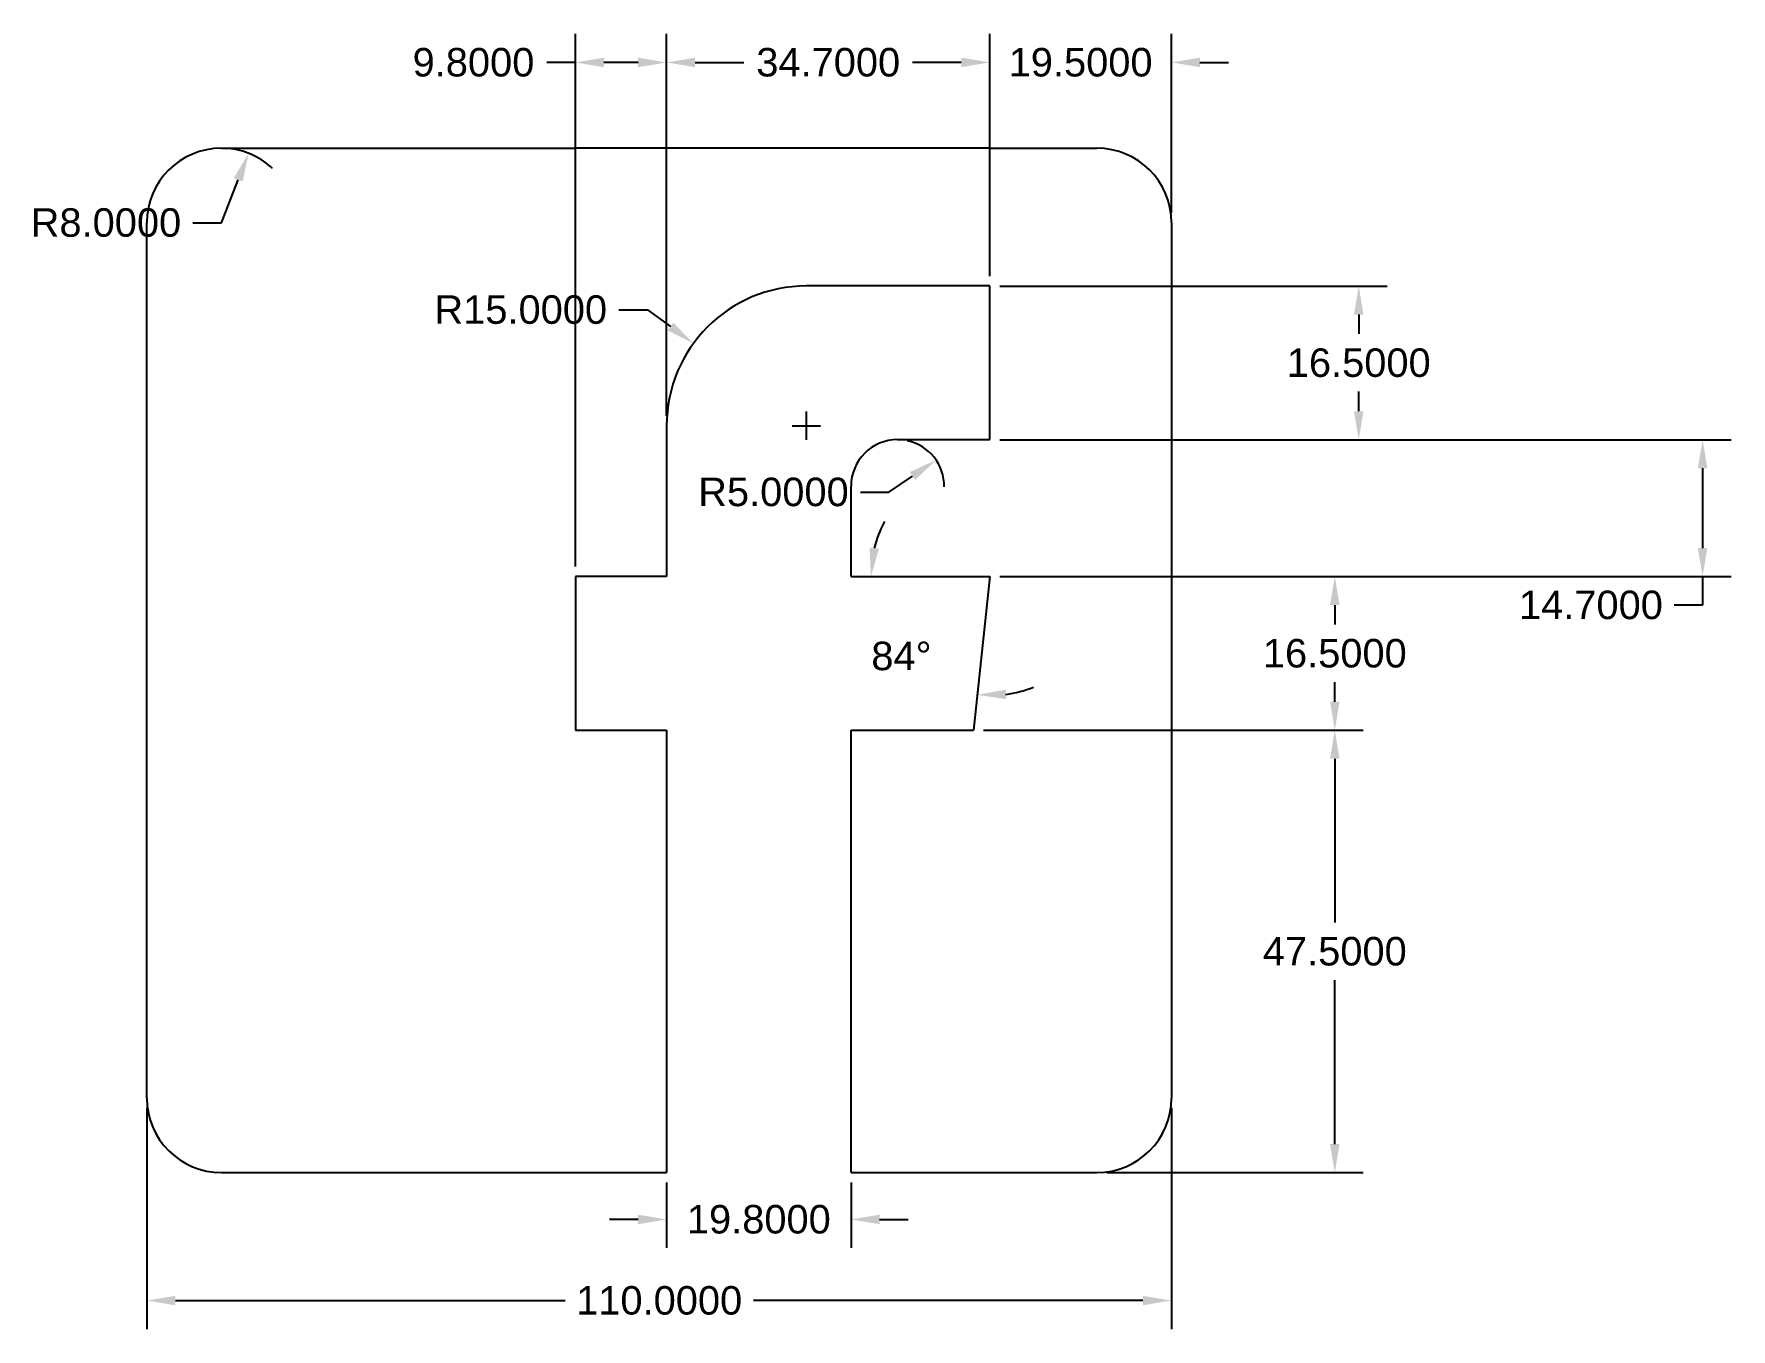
# Model space of a CAD drawing. Header units: inches. Extents: x 19 to 201, y 21 to 160.
import ezdxf

# ---------------------------------------------------------------- set-up
doc = ezdxf.new("R2010")
doc.units = ezdxf.units.IN
doc.header["$MEASUREMENT"] = 0
doc.layers.add('dym', color=5, linetype='Continuous')
doc.styles.get("Standard").update_dxf_attribs({"font": 'arial.ttf'})
doc.dimstyles.get("Standard").update_dxf_attribs({"dimscale": 17, "dimtxt": 0.18, "dimasz": 0.18, "dimexe": 0.18, "dimexo": 0.0625, "dimgap": 0.09, "dimtad": 0, "dimtih": 1, "dimtoh": 1, "dimdec": 4, "dimzin": 0, "dimdsep": 46, "dimtxsty": 'Standard', "dimcen": 0.09, "dimclrt": 1, "dimadec": 0, "dimazin": 0, "dimtfac": 1, "dimtdec": 4, "dimtofl": 0, "dimtmove": 0, "dimatfit": 3, "dimfxl": 1, "dimtfillclr": 1, "dimtolj": 1, "dimtzin": 0, "dimarcsym": 0})

# ---------------------------------------------------------------- blocks, each defined once
blk = doc.blocks.new('*D3')
at = {"layer": 'Defpoints', "color": 0, "transparency": 16777216}
for p in [(31.27, 45.9), (141.27, 45.9), (141.27, 24.16)]:
    blk.add_point(p, dxfattribs=at)
at = {"layer": 'dym', "color": 0, "lineweight": -2, "transparency": 16777216}
for p, q in [((31.27, 44.84), (31.27, 21.1)), ((141.27, 44.84), (141.27, 21.1)), ((34.33, 24.16), (76.16, 24.16)), ((138.21, 24.16), (96.38, 24.16))]:
    blk.add_line(p, q, dxfattribs=at)
at = {"layer": 'dym', "color": 0, "transparency": 16777216}
for points in [[(34.33, 24.67), (34.33, 23.65), (31.27, 24.16)], [(138.21, 24.67), (138.21, 23.65), (141.27, 24.16)]]:
    blk.add_solid(points, dxfattribs=at)
at = {"layer": 'dym', "color": 1, "transparency": 16777216, "insert": (86.27, 24.16), "char_height": 3.06, "attachment_point": 5}
blk.add_mtext('\\A1;110.0000', dxfattribs=at)
blk = doc.blocks.new('*D4')
at = {"layer": 'Defpoints', "color": 0, "transparency": 16777216}
for p in [(120.04, 85.4), (133.27, 37.9), (158.81, 37.9)]:
    blk.add_point(p, dxfattribs=at)
at = {"layer": 'dym', "color": 0, "lineweight": -2, "transparency": 16777216}
for p, q in [((121.1, 85.4), (161.87, 85.4)), ((158.81, 82.34), (158.81, 64.75)), ((158.81, 40.96), (158.81, 58.56)), ((134.33, 37.9), (161.87, 37.9))]:
    blk.add_line(p, q, dxfattribs=at)
at = {"layer": 'dym', "color": 0, "transparency": 16777216}
for points in [[(158.3, 82.34), (159.32, 82.34), (158.81, 85.4)], [(158.3, 40.96), (159.32, 40.96), (158.81, 37.9)]]:
    blk.add_solid(points, dxfattribs=at)
at = {"layer": 'dym', "color": 1, "transparency": 16777216, "insert": (158.81, 61.65), "char_height": 3.06, "attachment_point": 5}
blk.add_mtext('\\A1;47.5000', dxfattribs=at)
blk = doc.blocks.new('*D5')
at = {"layer": 'Defpoints', "color": 0, "transparency": 16777216}
for p in [(121.77, 133.1), (121.77, 116.6), (161.38, 116.6)]:
    blk.add_point(p, dxfattribs=at)
at = {"layer": 'dym', "color": 0, "lineweight": -2, "transparency": 16777216}
for p, q in [((122.83, 133.1), (164.44, 133.1)), ((161.38, 130.04), (161.38, 127.95)), ((161.38, 119.66), (161.38, 121.76)), ((122.83, 116.6), (164.44, 116.6))]:
    blk.add_line(p, q, dxfattribs=at)
at = {"layer": 'dym', "color": 0, "transparency": 16777216}
for points in [[(160.87, 130.04), (161.89, 130.04), (161.38, 133.1)], [(160.87, 119.66), (161.89, 119.66), (161.38, 116.6)]]:
    blk.add_solid(points, dxfattribs=at)
at = {"layer": 'dym', "color": 1, "transparency": 16777216, "insert": (161.38, 124.85), "char_height": 3.06, "attachment_point": 5}
blk.add_mtext('\\A1;16.5000', dxfattribs=at)
blk = doc.blocks.new('*D6')
at = {"layer": 'Defpoints', "color": 0, "transparency": 16777216}
for p in [(121.77, 116.6), (121.77, 101.9), (198.3, 101.9)]:
    blk.add_point(p, dxfattribs=at)
at = {"layer": 'dym', "color": 0, "lineweight": -2, "transparency": 16777216}
for p, q in [((122.83, 116.6), (201.36, 116.6)), ((198.3, 113.54), (198.3, 104.96)), ((122.83, 101.9), (201.36, 101.9)), ((198.3, 101.9), (198.3, 98.84)), ((198.3, 98.84), (195.24, 98.84))]:
    blk.add_line(p, q, dxfattribs=at)
at = {"layer": 'dym', "color": 0, "transparency": 16777216}
for points in [[(197.79, 113.54), (198.81, 113.54), (198.3, 116.6)], [(197.79, 104.96), (198.81, 104.96), (198.3, 101.9)]]:
    blk.add_solid(points, dxfattribs=at)
at = {"layer": 'dym', "color": 1, "transparency": 16777216, "insert": (186.31, 98.84), "char_height": 3.06, "attachment_point": 5}
blk.add_mtext('\\A1;14.7000', dxfattribs=at)
blk = doc.blocks.new('*D7')
at = {"layer": 'Defpoints', "color": 0, "transparency": 16777216}
for p in [(121.77, 101.9), (120.04, 85.4), (158.81, 85.4)]:
    blk.add_point(p, dxfattribs=at)
at = {"layer": 'dym', "color": 0, "lineweight": -2, "transparency": 16777216}
for p, q in [((122.83, 101.9), (161.87, 101.9)), ((158.81, 98.84), (158.81, 96.75)), ((158.81, 88.46), (158.81, 90.56)), ((121.1, 85.4), (161.87, 85.4))]:
    blk.add_line(p, q, dxfattribs=at)
at = {"layer": 'dym', "color": 0, "transparency": 16777216}
for points in [[(158.3, 98.84), (159.32, 98.84), (158.81, 101.9)], [(158.3, 88.46), (159.32, 88.46), (158.81, 85.4)]]:
    blk.add_solid(points, dxfattribs=at)
at = {"layer": 'dym', "color": 1, "transparency": 16777216, "insert": (158.81, 93.65), "char_height": 3.06, "attachment_point": 5}
blk.add_mtext('\\A1;16.5000', dxfattribs=at)
blk = doc.blocks.new('*D8')
at = {"layer": 'Defpoints', "color": 0, "transparency": 16777216}
for p in [(89.95, 126.94), (102.07, 118.1)]:
    blk.add_point(p, dxfattribs=at)
at = {"layer": 'dym', "color": 0, "lineweight": -2, "transparency": 16777216}
for p, q in [((81.94, 130.55), (85, 130.55)), ((85, 130.55), (87.48, 128.74)), ((102.07, 116.57), (102.07, 119.63)), ((100.54, 118.1), (103.6, 118.1))]:
    blk.add_line(p, q, dxfattribs=at)
at = {"layer": 'dym', "color": 0, "transparency": 16777216}
blk.add_solid([(87.78, 129.16), (87.18, 128.33), (89.95, 126.94)], dxfattribs=at)
at = {"layer": 'dym', "color": 1, "transparency": 16777216, "insert": (71.41, 130.55), "char_height": 3.06, "attachment_point": 5}
blk.add_mtext('\\A1;R15.0000', dxfattribs=at)
blk = doc.blocks.new('*D9')
at = {"layer": 'Defpoints', "color": 0, "transparency": 16777216}
for p in [(116, 114.42), (111.87, 111.6)]:
    blk.add_point(p, dxfattribs=at)
at = {"layer": 'dym', "color": 0, "lineweight": -2, "transparency": 16777216}
for p, q in [((110.94, 110.97), (113.47, 112.7)), ((107.88, 110.97), (110.94, 110.97))]:
    blk.add_line(p, q, dxfattribs=at)
blk.add_arc((111.87, 111.6), 5, 359.2207, 77.8246, dxfattribs=at)
at = {"layer": 'dym', "color": 0, "transparency": 16777216}
blk.add_solid([(113.18, 113.12), (113.76, 112.28), (116, 114.42)], dxfattribs=at)
at = {"layer": 'dym', "color": 1, "transparency": 16777216, "insert": (98.54, 110.97), "char_height": 3.06, "attachment_point": 5}
blk.add_mtext('\\A1;R5.0000', dxfattribs=at)
blk = doc.blocks.new('*D10')
at = {"layer": 'Defpoints', "color": 0, "transparency": 16777216}
for p in [(42.19, 147.35), (39.27, 139.9)]:
    blk.add_point(p, dxfattribs=at)
at = {"layer": 'dym', "color": 0, "lineweight": -2, "transparency": 16777216}
for p, q in [((39.27, 139.9), (41.07, 144.5)), ((36.21, 139.9), (39.27, 139.9))]:
    blk.add_line(p, q, dxfattribs=at)
blk.add_arc((39.27, 139.9), 8, 46.6558, 82.3904, dxfattribs=at)
at = {"layer": 'dym', "color": 0, "transparency": 16777216}
blk.add_solid([(40.6, 144.69), (41.55, 144.32), (42.19, 147.35)], dxfattribs=at)
at = {"layer": 'dym', "color": 1, "transparency": 16777216, "insert": (26.87, 139.9), "char_height": 3.06, "attachment_point": 5}
blk.add_mtext('\\A1;R8.0000', dxfattribs=at)
blk = doc.blocks.new('*D11')
at = {"layer": 'Defpoints', "color": 0, "transparency": 16777216}
for p in [(106.87, 101.9), (121.77, 101.9), (121.77, 101.9), (110.49, 95.91), (120.04, 85.4)]:
    blk.add_point(p, dxfattribs=at)
at = {"layer": 'dym', "color": 0, "lineweight": -2, "transparency": 16777216}
for start, end in [(152.4802, 166.2401), (277.7599, 291.5198)]:
    blk.add_arc((121.77, 101.9), 12.77, start, end, dxfattribs=at)
at = {"layer": 'dym', "color": 0, "transparency": 16777216}
for points in [[(109.87, 104.88), (108.86, 105), (109, 101.9)], [(123.5, 88.74), (123.49, 89.76), (120.43, 89.2)]]:
    blk.add_solid(points, dxfattribs=at)
at = {"layer": 'dym', "color": 1, "transparency": 16777216, "insert": (112.28, 93.36), "char_height": 3.06, "attachment_point": 5}
blk.add_mtext('\\A1;84°', dxfattribs=at)
blk = doc.blocks.new('*D12')
at = {"layer": 'Defpoints', "color": 0, "transparency": 16777216}
for p in [(87.07, 37.9), (106.87, 37.9), (106.87, 32.87)]:
    blk.add_point(p, dxfattribs=at)
at = {"layer": 'dym', "color": 0, "lineweight": -2, "transparency": 16777216}
for p, q in [((87.07, 36.84), (87.07, 29.81)), ((106.87, 36.84), (106.87, 29.81)), ((84.01, 32.87), (80.95, 32.87)), ((109.93, 32.87), (112.99, 32.87))]:
    blk.add_line(p, q, dxfattribs=at)
at = {"layer": 'dym', "color": 0, "transparency": 16777216}
for points in [[(84.01, 33.38), (84.01, 32.36), (87.07, 32.87)], [(109.93, 33.38), (109.93, 32.36), (106.87, 32.87)]]:
    blk.add_solid(points, dxfattribs=at)
at = {"layer": 'dym', "color": 1, "transparency": 16777216, "insert": (96.97, 32.87), "char_height": 3.06, "attachment_point": 5}
blk.add_mtext('\\A1;19.8000', dxfattribs=at)
blk = doc.blocks.new('*D13')
at = {"layer": 'Defpoints', "color": 0, "transparency": 16777216}
for p in [(121.77, 157.11), (141.27, 139.9), (121.77, 133.1)]:
    blk.add_point(p, dxfattribs=at)
at = {"layer": 'dym', "color": 0, "lineweight": -2, "transparency": 16777216}
for p, q in [((121.77, 134.17), (121.77, 160.17)), ((141.27, 140.97), (141.27, 160.17)), ((118.71, 157.11), (115.65, 157.11)), ((144.33, 157.11), (147.39, 157.11))]:
    blk.add_line(p, q, dxfattribs=at)
at = {"layer": 'dym', "color": 0, "transparency": 16777216}
for points in [[(118.71, 157.62), (118.71, 156.6), (121.77, 157.11)], [(144.33, 157.62), (144.33, 156.6), (141.27, 157.11)]]:
    blk.add_solid(points, dxfattribs=at)
at = {"layer": 'dym', "color": 1, "transparency": 16777216, "insert": (131.52, 157.11), "char_height": 3.06, "attachment_point": 5}
blk.add_mtext('\\A1;19.5000', dxfattribs=at)
blk = doc.blocks.new('*D14')
at = {"layer": 'Defpoints', "color": 0, "transparency": 16777216}
for p in [(87.07, 157.11), (121.77, 133.1), (87.07, 118.1)]:
    blk.add_point(p, dxfattribs=at)
at = {"layer": 'dym', "color": 0, "lineweight": -2, "transparency": 16777216}
for p, q in [((87.07, 119.17), (87.07, 160.17)), ((121.77, 134.17), (121.77, 160.17)), ((90.13, 157.11), (95.36, 157.11)), ((118.71, 157.11), (113.48, 157.11))]:
    blk.add_line(p, q, dxfattribs=at)
at = {"layer": 'dym', "color": 0, "transparency": 16777216}
for points in [[(90.13, 157.62), (90.13, 156.6), (87.07, 157.11)], [(118.71, 157.62), (118.71, 156.6), (121.77, 157.11)]]:
    blk.add_solid(points, dxfattribs=at)
at = {"layer": 'dym', "color": 1, "transparency": 16777216, "insert": (104.42, 157.11), "char_height": 3.06, "attachment_point": 5}
blk.add_mtext('\\A1;34.7000', dxfattribs=at)
blk = doc.blocks.new('*D15')
at = {"layer": 'Defpoints', "color": 0, "transparency": 16777216}
for p in [(87.07, 157.11), (87.07, 118.1), (77.27, 101.9)]:
    blk.add_point(p, dxfattribs=at)
at = {"layer": 'dym', "color": 0, "lineweight": -2, "transparency": 16777216}
for p, q in [((77.27, 102.97), (77.27, 160.17)), ((87.07, 119.17), (87.07, 160.17)), ((77.27, 157.11), (74.21, 157.11)), ((84.01, 157.11), (80.33, 157.11))]:
    blk.add_line(p, q, dxfattribs=at)
at = {"layer": 'dym', "color": 0, "transparency": 16777216}
for points in [[(80.33, 157.62), (80.33, 156.6), (77.27, 157.11)], [(84.01, 157.62), (84.01, 156.6), (87.07, 157.11)]]:
    blk.add_solid(points, dxfattribs=at)
at = {"layer": 'dym', "color": 1, "transparency": 16777216, "insert": (66.33, 157.11), "char_height": 3.06, "attachment_point": 5}
blk.add_mtext('\\A1;9.8000', dxfattribs=at)

msp = doc.modelspace()

# ---------------------------------------------------------------- linework, layer by layer
for p, q in [((39.26933, 147.90429), (77.26933, 147.90429)), ((87.06933, 147.90429), (77.26933, 147.90429)), ((121.76933, 147.90429), (87.06933, 147.90429)), ((121.76933, 147.90429), (133.26933, 147.90429)), ((31.26933, 45.90429), (31.26933, 139.90429)), ((141.26933, 139.90429), (141.26933, 85.40429)), ((121.76933, 133.10429), (102.06933, 133.10429)), ((121.76933, 116.60429), (121.76933, 133.10429)), ((87.06933, 118.10429), (87.06933, 101.90429)), ((111.86933, 116.60429), (121.76933, 116.60429)), ((106.86933, 101.90429), (106.86933, 111.60429)), ((87.06933, 101.90429), (77.26933, 101.90429)), ((77.26933, 101.90429), (77.26933, 85.40429)), ((106.86933, 101.90429), (121.76933, 101.90429)), ((121.76933, 101.90429), (120.03511, 85.40429)), ((77.26933, 85.40429), (87.06933, 85.40429)), ((87.06933, 85.40429), (87.06933, 37.90429)), ((106.86933, 37.90429), (106.86933, 85.40429)), ((106.86933, 85.40429), (120.03511, 85.40429)), ((141.26933, 85.40429), (141.26933, 45.90429)), ((39.26933, 37.90429), (87.06933, 37.90429)), ((106.86933, 37.90429), (133.26933, 37.90429))]:
    msp.add_line(p, q)
for centre, radius, start, end in [((39.26933, 139.90429), 8, 90, 180), ((133.26933, 139.90429), 8, 0, 90), ((102.06933, 118.10429), 15, 90, 180), ((111.86933, 111.60429), 5, 90, 180), ((39.26933, 45.90429), 8, 180, 270), ((133.26933, 45.90429), 8, 270, 0)]:
    msp.add_arc(centre, radius, start, end)

# ---------------------------------------------------------------- dimensions: what is measured, and where the dimension line sits
at = {"layer": 'dym'}
dim = msp.add_linear_dim(base=(87.06933, 157.10892), p1=(77.26933, 101.90429), p2=(87.06933, 118.10429), dimstyle='Standard', dxfattribs=at)
dim.commit()
dim.dimension.update_dxf_attribs({"geometry": '*D15', "text_midpoint": (66.33286, 157.10892), "dimtype": 160})
for base, p1, p2, picture, middle in [((87.06933, 157.10892), (121.76933, 133.10429), (87.06933, 118.10429), '*D14', (104.41933, 157.10892)), ((121.76933, 157.10892), (141.26933, 139.90429), (121.76933, 133.10429), '*D13', (131.51933, 157.10892)), ((141.26933, 24.15816), (31.26933, 45.90429), (141.26933, 45.90429), '*D3', (86.26933, 24.15816)), ((106.86933, 32.86921), (87.06933, 37.90429), (106.86933, 37.90429), '*D12', (96.96933, 32.86921))]:
    dim = msp.add_linear_dim(base=base, p1=p1, p2=p2, dimstyle='Standard', dxfattribs=at)
    dim.commit()
    dim.dimension.update_dxf_attribs({"geometry": picture, "text_midpoint": middle})
for center, mpoint, picture, middle in [((39.26933, 139.90429), (42.19206, 147.35128), '*D10', (26.86861, 139.90429)), ((111.86933, 111.60429), (116.00052, 114.42089), '*D9', (98.54322, 110.97337))]:
    dim = msp.add_radius_dim(center=center, mpoint=mpoint, dimstyle='Standard', dxfattribs=at)
    dim.commit()
    dim.dimension.update_dxf_attribs({"geometry": picture, "text_midpoint": middle, "dimtype": 164})
for base, p1, p2, picture, middle in [((161.37888, 116.60429), (121.76933, 133.10429), (121.76933, 116.60429), '*D5', (161.37888, 124.85429)), ((198.29591, 101.90429), (121.76933, 116.60429), (121.76933, 101.90429), '*D6', (186.31473, 98.84429)), ((158.81241, 85.40429), (121.76933, 101.90429), (120.03511, 85.40429), '*D7', (158.81241, 93.65429)), ((158.81241, 37.90429), (120.03511, 85.40429), (133.26933, 37.90429), '*D4', (158.81241, 61.65429))]:
    dim = msp.add_linear_dim(base=base, p1=p1, p2=p2, angle=90, dimstyle='Standard', dxfattribs=at)
    dim.commit()
    dim.dimension.update_dxf_attribs({"geometry": picture, "text_midpoint": middle})
dim = msp.add_radius_dim(center=(102.06933, 118.10429), mpoint=(89.94868, 126.94113), dimstyle='Standard', dxfattribs=at)
dim.commit()
dim.dimension.update_dxf_attribs({"geometry": '*D8', "text_midpoint": (71.414, 130.54656)})
dim = msp.add_angular_dim_2l(base=(110.49194, 95.90799), line1=((121.76933, 101.90429), (120.03511, 85.40429)), line2=((106.86933, 101.90429), (121.76933, 101.90429)), dimstyle='Standard', dxfattribs=at)
dim.commit()
dim.dimension.update_dxf_attribs({"geometry": '*D11', "text_midpoint": (112.27757, 93.35786)})

doc.saveas('drawing.dxf')
